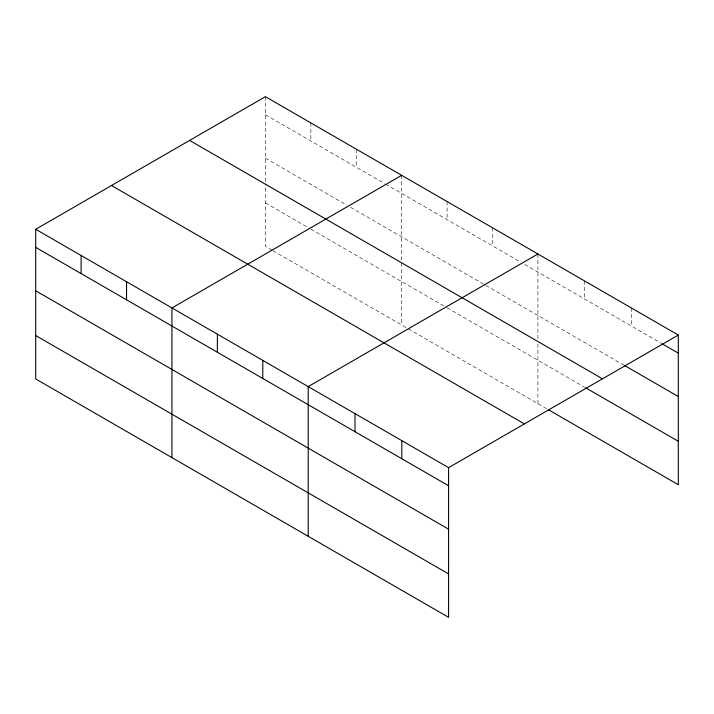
<?xml version="1.0" encoding="UTF-8"?>
<svg xmlns="http://www.w3.org/2000/svg" width="714" height="714" viewBox="0 0 714 714"><rect width="100%" height="100%" fill="white"/><g stroke="black" fill="none" stroke-linecap="round" stroke-linejoin="round"><path stroke-width="0.54" stroke-dasharray="3.57 2.68" d="M265.412 114.74L384.632 183.569M385.578 184.114L520.89 262.234M524.674 264.421L661.11 343.193M265.412 158.169L346.79 205.15M350.574 207.328L484.931 284.904M485.877 285.448L623.866 365.113M265.412 202.91L309.885 228.587M310.831 229.132L446.134 307.252M447.08 307.796L584.712 387.256M272.034 250.159L265.412 246.339L265.412 184.355M272.98 250.703L546.513 408.631M631.506 308.02L631.506 326.102M584.712 281.004L584.712 299.086M537.919 253.988L537.919 339.507M537.919 343.871L537.919 403.669M492.499 227.766L492.499 245.848M447.08 201.544L447.08 219.626M401.67 175.323L401.67 261.931M401.67 263.02L401.67 325.004M356.25 149.11L356.25 167.183M310.831 122.888L310.831 140.961M265.412 96.667L265.412 183.266"/><path stroke-width="1.07" d="M448.588 529.172L448.588 467.661L35.7 229.283L35.7 378.956L448.588 617.333L448.588 529.172L35.7 290.794M548.423 409.729L678.3 484.717L678.3 335.044L265.412 96.667L35.7 229.283M401.67 175.323L171.949 307.948L171.949 457.62M537.919 253.988L308.207 386.613L308.207 536.285M448.588 467.661L678.3 335.044M662.065 343.746L678.3 353.118M624.821 365.666L678.3 396.547M189.612 140.426L602.491 378.804M585.667 387.809L678.3 441.288M111.509 185.524L524.388 423.902M35.7 247.365L448.588 485.743M35.7 335.535L448.588 573.913M401.795 440.645L401.795 458.727M355.001 413.629L355.001 431.711M262.788 360.392L262.788 378.474M217.368 334.17L217.368 352.252M126.539 281.727L126.539 299.809M81.119 255.505L81.119 273.587"/></g></svg>
